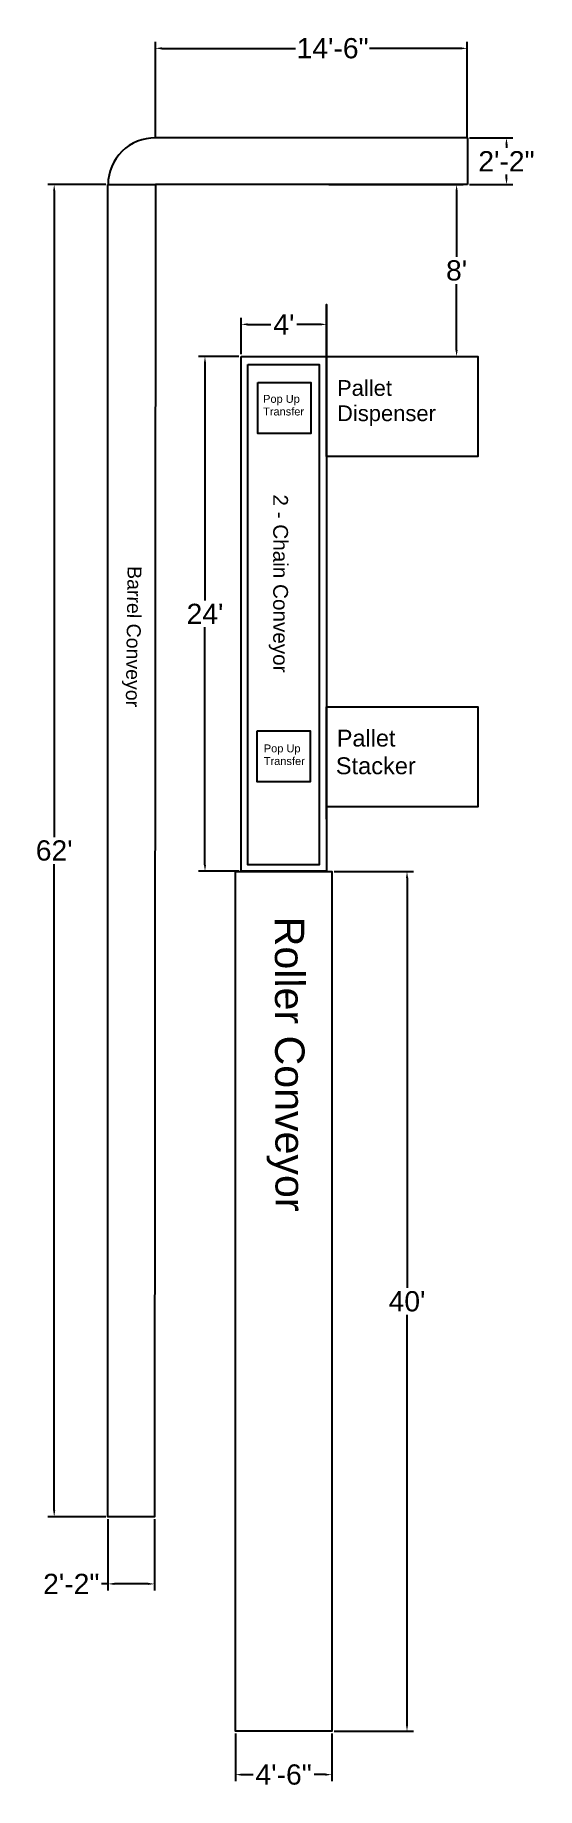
# Model space of a CAD drawing. Header units: inches. Extents: x 1.9 to 15.9, y 3 to 52.
import ezdxf

# ---------------------------------------------------------------- set-up
doc = ezdxf.new("R2010")
doc.units = ezdxf.units.IN
doc.header["$MEASUREMENT"] = 0
doc.styles.get("Standard").update_dxf_attribs({"font": 'arial.ttf'})
doc.dimstyles.get("Standard").update_dxf_attribs({"dimtxt": 0.5655, "dimasz": 0.18, "dimexe": 0.18, "dimexo": 0.0625, "dimgap": 0.09, "dimtad": 0, "dimtih": 1, "dimtoh": 1, "dimdec": 0, "dimlfac": 20, "dimzin": 0, "dimdsep": 46, "dimlunit": 3, "dimtxsty": 'Standard', "dimcen": 0.09, "dimclrd": 1, "dimclre": 1, "dimclrt": 7, "dimadec": 0, "dimazin": 0, "dimtfac": 1, "dimtdec": 0, "dimtofl": 0, "dimtmove": 0, "dimatfit": 3, "dimfxl": 1, "dimtolj": 1, "dimtzin": 0, "dimarcsym": 0})

# ---------------------------------------------------------------- blocks, each defined once
blk = doc.blocks.new('*D3')
at = {"color": 1, "lineweight": -2, "transparency": 16777216}
for p, q in [((3.852, 47.811), (2.23, 47.811)), ((3.852, 10.597), (2.23, 10.597))]:
    blk.add_line(p, q, dxfattribs=at)
at = {"color": 1, "linetype": 'Continuous', "lineweight": -2, "transparency": 16777216}
for p, q in [((2.41, 47.631), (2.41, 29.583)), ((2.41, 10.777), (2.41, 28.825))]:
    blk.add_line(p, q, dxfattribs=at)
at = {"color": 1, "transparency": 16777216}
for points in [[(2.38, 47.631), (2.44, 47.631), (2.41, 47.811)], [(2.38, 10.777), (2.44, 10.777), (2.41, 10.597)]]:
    blk.add_solid(points, dxfattribs=at)
at = {"layer": 'Defpoints', "color": 0, "transparency": 16777216}
for p in [(2.41, 47.811), (3.914, 47.811), (3.914, 10.597)]:
    blk.add_point(p, dxfattribs=at)
at = {"color": 7, "transparency": 16777216, "insert": (2.41, 29.204), "char_height": 0.5655, "attachment_point": 5}
blk.add_mtext("\\A1;62'", dxfattribs=at)
blk = doc.blocks.new('*D5')
at = {"color": 1, "lineweight": -2, "transparency": 16777216}
for p, q in [((14.021, 49.111), (15.232, 49.111)), ((14.021, 47.804), (15.232, 47.804))]:
    blk.add_line(p, q, dxfattribs=at)
at = {"color": 1, "linetype": 'Continuous', "lineweight": -2, "transparency": 16777216}
for p, q in [((15.052, 48.931), (15.052, 48.831)), ((15.052, 47.984), (15.052, 48.083))]:
    blk.add_line(p, q, dxfattribs=at)
at = {"color": 1, "transparency": 16777216}
for points in [[(15.022, 48.931), (15.082, 48.931), (15.052, 49.111)], [(15.022, 47.984), (15.082, 47.984), (15.052, 47.804)]]:
    blk.add_solid(points, dxfattribs=at)
at = {"layer": 'Defpoints', "color": 0, "transparency": 16777216}
for p in [(13.958, 49.111), (13.958, 47.804), (15.052, 47.804)]:
    blk.add_point(p, dxfattribs=at)
at = {"color": 7, "transparency": 16777216, "insert": (15.052, 48.457), "char_height": 0.5655, "attachment_point": 5}
blk.add_mtext('\\A1;2\'-2"', dxfattribs=at)
blk = doc.blocks.new('*D6')
at = {"color": 1, "lineweight": -2, "transparency": 16777216}
for p, q in [((3.914, 10.534), (3.914, 8.542)), ((5.217, 10.534), (5.217, 8.542))]:
    blk.add_line(p, q, dxfattribs=at)
at = {"color": 1, "linetype": 'Continuous', "lineweight": -2, "transparency": 16777216}
for p, q in [((3.914, 8.722), (3.734, 8.722)), ((5.037, 8.722), (4.094, 8.722))]:
    blk.add_line(p, q, dxfattribs=at)
at = {"color": 1, "transparency": 16777216}
for points in [[(4.094, 8.752), (4.094, 8.692), (3.914, 8.722)], [(5.037, 8.752), (5.037, 8.692), (5.217, 8.722)]]:
    blk.add_solid(points, dxfattribs=at)
at = {"layer": 'Defpoints', "color": 0, "transparency": 16777216}
for p in [(3.914, 10.597), (5.217, 10.597), (3.914, 8.722)]:
    blk.add_point(p, dxfattribs=at)
at = {"color": 7, "transparency": 16777216, "insert": (2.888, 8.722), "char_height": 0.5655, "attachment_point": 5}
blk.add_mtext('\\A1;2\'-2"', dxfattribs=at)
blk = doc.blocks.new('*D12')
at = {"color": 1, "lineweight": -2, "transparency": 16777216}
for p, q in [((5.239, 49.125), (5.239, 51.791)), ((13.953, 49.119), (13.953, 51.791))]:
    blk.add_line(p, q, dxfattribs=at)
at = {"color": 1, "linetype": 'Continuous', "lineweight": -2, "transparency": 16777216}
for p, q in [((5.419, 51.611), (9.157, 51.611)), ((13.773, 51.611), (11.226, 51.611))]:
    blk.add_line(p, q, dxfattribs=at)
at = {"color": 1, "transparency": 16777216}
for points in [[(5.419, 51.641), (5.419, 51.581), (5.239, 51.611)], [(13.773, 51.641), (13.773, 51.581), (13.953, 51.611)]]:
    blk.add_solid(points, dxfattribs=at)
at = {"layer": 'Defpoints', "color": 0, "transparency": 16777216}
for p in [(5.239, 51.611), (5.239, 49.063), (13.953, 49.057)]:
    blk.add_point(p, dxfattribs=at)
at = {"color": 7, "transparency": 16777216, "insert": (10.192, 51.611), "char_height": 0.5655, "attachment_point": 5}
blk.add_mtext('\\A1;14\'-6"', dxfattribs=at)
blk = doc.blocks.new('*D14')
at = {"color": 1, "lineweight": -2, "transparency": 16777216}
for p, q in [((7.637, 43.067), (7.637, 44.081)), ((10.025, 43.067), (10.025, 44.081))]:
    blk.add_line(p, q, dxfattribs=at)
at = {"color": 1, "linetype": 'Continuous', "lineweight": -2, "transparency": 16777216}
for p, q in [((7.817, 43.901), (8.469, 43.901)), ((9.845, 43.901), (9.193, 43.901))]:
    blk.add_line(p, q, dxfattribs=at)
at = {"color": 1, "transparency": 16777216}
for points in [[(7.817, 43.931), (7.817, 43.871), (7.637, 43.901)], [(9.845, 43.931), (9.845, 43.871), (10.025, 43.901)]]:
    blk.add_solid(points, dxfattribs=at)
at = {"layer": 'Defpoints', "color": 0, "transparency": 16777216}
for p in [(10.025, 43.901), (7.637, 43.004), (10.025, 43.004)]:
    blk.add_point(p, dxfattribs=at)
at = {"color": 7, "transparency": 16777216, "insert": (8.831, 43.901), "char_height": 0.5655, "attachment_point": 5}
blk.add_mtext("\\A1;4'", dxfattribs=at)
blk = doc.blocks.new('*D16')
at = {"color": 1, "lineweight": -2, "transparency": 16777216}
for p, q in [((7.475, 4.543), (7.475, 3.215)), ((10.17, 4.543), (10.17, 3.215))]:
    blk.add_line(p, q, dxfattribs=at)
at = {"color": 1, "linetype": 'Continuous', "lineweight": -2, "transparency": 16777216}
for p, q in [((7.655, 3.395), (7.97, 3.395)), ((9.99, 3.395), (9.676, 3.395))]:
    blk.add_line(p, q, dxfattribs=at)
at = {"color": 1, "transparency": 16777216}
for points in [[(7.655, 3.425), (7.655, 3.365), (7.475, 3.395)], [(9.99, 3.425), (9.99, 3.365), (10.17, 3.395)]]:
    blk.add_solid(points, dxfattribs=at)
at = {"layer": 'Defpoints', "color": 0, "transparency": 16777216}
for p in [(7.475, 4.605), (10.17, 4.605), (7.475, 3.395)]:
    blk.add_point(p, dxfattribs=at)
at = {"color": 7, "transparency": 16777216, "insert": (8.823, 3.395), "char_height": 0.5655, "attachment_point": 5}
blk.add_mtext('\\A1;4\'-6"', dxfattribs=at)
blk = doc.blocks.new('*D17')
at = {"color": 1, "lineweight": -2, "transparency": 16777216}
for p, q in [((10.088, 47.807), (13.838, 47.807)), ((10.088, 43.004), (13.838, 43.004))]:
    blk.add_line(p, q, dxfattribs=at)
at = {"color": 1, "linetype": 'Continuous', "lineweight": -2, "transparency": 16777216}
for p, q in [((13.658, 47.627), (13.658, 45.784)), ((13.658, 43.184), (13.658, 45.027))]:
    blk.add_line(p, q, dxfattribs=at)
at = {"color": 1, "transparency": 16777216}
for points in [[(13.628, 47.627), (13.688, 47.627), (13.658, 47.807)], [(13.628, 43.184), (13.688, 43.184), (13.658, 43.004)]]:
    blk.add_solid(points, dxfattribs=at)
at = {"layer": 'Defpoints', "color": 0, "transparency": 16777216}
for p in [(10.025, 47.807), (13.658, 47.807), (10.025, 43.004)]:
    blk.add_point(p, dxfattribs=at)
at = {"color": 7, "transparency": 16777216, "insert": (13.658, 45.405), "char_height": 0.5655, "attachment_point": 5}
blk.add_mtext("\\A1;8'", dxfattribs=at)
blk = doc.blocks.new('*D18')
at = {"color": 1, "lineweight": -2, "transparency": 16777216}
for p, q in [((10.233, 28.619), (12.452, 28.619)), ((10.233, 4.605), (12.452, 4.605))]:
    blk.add_line(p, q, dxfattribs=at)
at = {"color": 1, "linetype": 'Continuous', "lineweight": -2, "transparency": 16777216}
for p, q in [((12.272, 28.439), (12.272, 16.991)), ((12.272, 4.785), (12.272, 16.233))]:
    blk.add_line(p, q, dxfattribs=at)
at = {"color": 1, "transparency": 16777216}
for points in [[(12.242, 28.439), (12.302, 28.439), (12.272, 28.619)], [(12.242, 4.785), (12.302, 4.785), (12.272, 4.605)]]:
    blk.add_solid(points, dxfattribs=at)
at = {"layer": 'Defpoints', "color": 0, "transparency": 16777216}
for p in [(10.17, 28.619), (10.17, 4.605), (12.272, 4.605)]:
    blk.add_point(p, dxfattribs=at)
at = {"color": 7, "transparency": 16777216, "insert": (12.272, 16.612), "char_height": 0.5655, "attachment_point": 5}
blk.add_mtext("\\A1;40'", dxfattribs=at)
blk = doc.blocks.new('*D22')
at = {"color": 1, "lineweight": -2, "transparency": 16777216}
for p, q in [((7.574, 43.004), (6.445, 43.004)), ((7.574, 28.625), (6.445, 28.625))]:
    blk.add_line(p, q, dxfattribs=at)
at = {"color": 1, "linetype": 'Continuous', "lineweight": -2, "transparency": 16777216}
for p, q in [((6.625, 42.824), (6.625, 36.189)), ((6.625, 28.805), (6.625, 35.441))]:
    blk.add_line(p, q, dxfattribs=at)
at = {"color": 1, "transparency": 16777216}
for points in [[(6.595, 42.824), (6.655, 42.824), (6.625, 43.004)], [(6.595, 28.805), (6.655, 28.805), (6.625, 28.625)]]:
    blk.add_solid(points, dxfattribs=at)
at = {"layer": 'Defpoints', "color": 0, "transparency": 16777216}
for p in [(6.625, 43.004), (7.637, 43.004), (7.637, 28.625)]:
    blk.add_point(p, dxfattribs=at)
at = {"color": 7, "transparency": 16777216, "insert": (6.625, 35.815), "char_height": 0.5655, "attachment_point": 5}
blk.add_mtext("\\A1;24'", dxfattribs=at)

msp = doc.modelspace()

# ---------------------------------------------------------------- linework, layer by layer
for p, q in [((13.958, 49.111), (5.239, 49.111)), ((13.958, 49.111), (13.958, 47.804)), ((13.958, 47.804), (5.239, 47.81))]:
    msp.add_line(p, q)
for points in [[(3.914, 47.811), (5.239, 47.81), (5.217, 10.597), (3.914, 10.597)], [(10.025, 44.457), (10.025, 44.457), (10.025, 42.002), (10.025, 42.002)], [(7.637, 43.004), (10.025, 43.004), (10.025, 28.625), (7.637, 28.625)], [(7.821, 42.779), (9.815, 42.779), (9.815, 28.809), (7.821, 28.809)], [(10.025, 43.004), (14.255, 43.004), (14.255, 40.212), (10.025, 40.212)], [(8.105, 42.28), (9.579, 42.28), (9.579, 40.855), (8.105, 40.855)], [(10.025, 33.218), (14.255, 33.218), (14.255, 30.426), (10.025, 30.426)], [(8.087, 32.55), (9.561, 32.55), (9.561, 31.125), (8.087, 31.125)], [(10.025, 30.078), (10.025, 30.078), (10.025, 32.283), (10.025, 32.283)], [(7.637, 30.306), (7.637, 30.306), (7.637, 30.306), (7.637, 30.306)], [(7.475, 28.619), (10.17, 28.619), (10.17, 4.605), (7.475, 4.605)]]:
    msp.add_lwpolyline(points, close=True)
msp.add_arc((5.227, 47.798), 1.312, 89.4352, 179.4352)

# ---------------------------------------------------------------- texts
for s, height, p in [('Pallet ', 0.4394, (10.316, 41.905)), ('Pop Up ', 0.22, (8.25, 41.711)), ('Dispenser ', 0.4394, (10.316, 41.199)), ('Transfer', 0.22, (8.25, 41.357)), ('Pallet ', 0.4691, (10.31, 32.11)), ('Transfer', 0.22, (8.27, 31.595)), ('Pop Up ', 0.22, (8.27, 31.948)), ('Stacker ', 0.472, (10.282, 31.337))]:
    msp.add_text(s, height=height).set_placement(p)
for s, height, rotation, p in [('2 - Chain Conveyor ', 0.41329, 270, (8.532, 39.151)), ('Barrel Conveyor ', 0.39043, 269.2851, (4.461, 37.152)), ('Roller Conveyor ', 0.8223, 270.1471, (8.576, 27.356))]:
    msp.add_text(s, height=height, rotation=rotation).set_placement(p)

# ---------------------------------------------------------------- dimensions: what is measured, and where the dimension line sits
dim = msp.add_linear_dim(base=(5.239, 51.611), p1=(13.953, 49.057), p2=(5.239, 49.063), dimstyle='Standard')
dim.commit()
dim.dimension.update_dxf_attribs({"geometry": '*D12', "text_midpoint": (10.192, 51.611), "dimtype": 160})
for base, p1, p2, picture, middle in [((15.052, 47.804), (13.958, 49.111), (13.958, 47.804), '*D5', (15.052, 48.457)), ((2.41, 47.811), (3.914, 10.597), (3.914, 47.811), '*D3', (2.41, 29.204)), ((13.658, 47.807), (10.025, 43.004), (10.025, 47.807), '*D17', (13.658, 45.405)), ((6.625, 43.004), (7.637, 28.625), (7.637, 43.004), '*D22', (6.625, 35.815)), ((12.272, 4.605), (10.17, 28.619), (10.17, 4.605), '*D18', (12.272, 16.612))]:
    dim = msp.add_linear_dim(base=base, p1=p1, p2=p2, angle=90, dimstyle='Standard')
    dim.commit()
    dim.dimension.update_dxf_attribs({"geometry": picture, "text_midpoint": middle})
for base, p1, p2, picture, middle in [((10.025, 43.901), (7.637, 43.004), (10.025, 43.004), '*D14', (8.831, 43.901)), ((3.914, 8.722), (5.217, 10.597), (3.914, 10.597), '*D6', (2.888, 8.722)), ((7.475, 3.395), (10.17, 4.605), (7.475, 4.605), '*D16', (8.823, 3.395))]:
    dim = msp.add_linear_dim(base=base, p1=p1, p2=p2, dimstyle='Standard')
    dim.commit()
    dim.dimension.update_dxf_attribs({"geometry": picture, "text_midpoint": middle})

doc.saveas('drawing.dxf')
